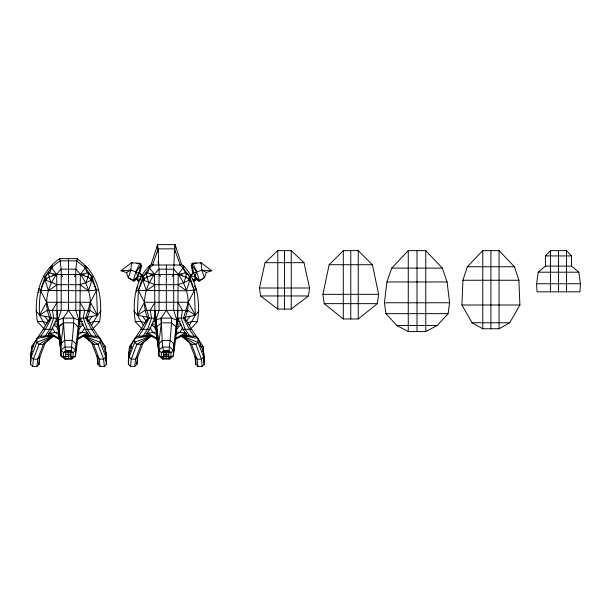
<?xml version="1.0" encoding="UTF-8"?>
<svg xmlns="http://www.w3.org/2000/svg" width="611" height="611" viewBox="0 0 611 611"><rect width="100%" height="100%" fill="white"/><g stroke="black" fill="none" stroke-linecap="round" stroke-linejoin="round"><path stroke-width="0.92" d="M174.418 250.731L175.059 244.606L157.569 244.606L158.257 250.632M173.99 265.014L174.456 248.86L158.173 248.86L158.173 249.25M461.916 305.011L462.909 280.258L467.354 266.74L482.766 250.632L499.05 250.632L514.454 266.74L518.907 280.258L519.892 305.011L509.734 322.768L499.05 328.764L482.766 328.764L472.074 322.768L461.916 305.011L519.892 305.011M89.863 336.378L85.135 329.314L79.904 318.132L80.354 274.492L86.288 266.488C99.799 280.923 102.549 302.789 99.578 321.661L93.193 328.596M187.714 336.378L182.987 329.314L177.763 318.132L178.206 274.492L184.14 266.488C197.651 280.923 200.408 302.789 197.429 321.661L191.052 328.596M68.501 258.636L68.501 310.38L63.231 318.125C64.117 330.788 59.259 343.275 61.092 356.007L64.69 358.993L71.884 358.993L75.481 356.007L78.361 334.614L79.904 310.38M88.473 321.577L87.068 318.132C94.652 301.704 88.29 281.465 75.802 269.184L77.246 258.636L59.756 258.636C39.272 272.101 33.529 298.787 37.431 321.661L44.45 329.291M154.957 310.38L158.707 343.886L158.944 356.007L162.541 358.993L169.736 358.993L173.341 356.007L176.212 334.614L177.763 310.38M185.973 320.714L184.919 318.132C192.503 301.704 186.149 281.465 173.661 269.184L174.127 264.555M580.45 283.725L579.946 291.829L537.084 291.829L536.58 283.725L538.245 272.193L545.424 266.113L571.552 266.113L578.785 272.193L580.45 283.725L536.58 283.725M30.84 359.535L30.55 364.164L32.688 366.394L36.958 366.394L39.096 364.164L39.883 356.885L45.497 342.343L53.799 335.638L39.012 336.363C32.543 343.68 30.122 354.411 30.55 364.164L31.237 352.287L32.314 351.142M31.016 356.763L31.665 346.59L43.221 329.314L49.934 318.132C42.358 301.704 48.712 281.465 61.199 269.184L59.756 258.636M128.638 360.459L128.402 364.164L130.54 366.394L134.81 366.394L136.948 364.164L137.742 356.885L143.356 342.343L151.658 335.638L136.864 336.363C130.395 343.68 127.974 354.411 128.402 364.164L129.089 352.287L130.708 350.569M128.814 357.687L129.517 346.59L141.072 329.314L147.793 318.132C140.209 301.704 146.571 281.465 159.051 269.184L158.639 265.014M39.608 356.763L39.096 364.164L39.096 360.589M137.46 356.763L136.948 364.164L136.948 362.376M30.55 359.696L31.665 346.59L33.826 346.59M128.402 359.696L129.517 346.59L131.678 346.59L131.495 348.407M32.688 366.394L33.399 359.184L39.012 344.344L53.799 335.638L43.335 336.363M130.54 366.394L131.25 359.184L136.864 344.344L151.658 335.638L141.194 336.363M136.482 270.077L133.236 280.8L136.398 278.639L137.208 278.906L134.046 281.068L128.31 277.722L130.853 270.169L131.625 262.761L140.629 263.463L141.462 265.953L139.835 273.293L142.416 275.378M36.958 366.394L37.722 359.184L43.335 344.344L45.497 342.343M134.81 366.394L135.573 359.184L141.194 344.344L143.356 342.343M142.302 329.291L135.283 321.661C132.343 301.895 135.008 277.493 151.589 264.212M384.426 302.766L386.931 281.961L391.712 268.13L408.263 250.632L425.752 250.632L442.311 268.13L447.084 281.961L449.589 302.766L448.084 313.657L437.239 325.449L425.752 331.582L408.263 331.582L396.783 325.449L385.938 313.657L384.426 302.766L449.589 302.766M155.156 314.184L156.622 334.614L158.707 350.867L158.707 343.886L161.396 322.845L161.083 318.125L166.36 310.38L166.36 265.014M90.718 280.525L90.718 279.051L87.938 277.15L88.557 272.659L80.354 274.492L56.655 274.492L52.095 275.011M188.578 280.525L188.578 279.051L185.797 277.15L186.408 272.659L178.206 274.492L154.507 274.492L149.947 275.011M377.338 303.644L378.629 294.342L372.405 264.723L358.252 250.632L343.298 250.632L329.138 264.723L322.913 294.342L324.204 303.644L343.298 318.973L358.252 318.973L377.338 303.644L324.204 303.644M308.425 295.961L309.586 288.002L303.988 262.677L291.248 250.632L277.791 250.632L265.052 262.677L259.446 288.002L260.607 295.961L277.791 309.067L291.248 309.067L308.425 295.961L260.607 295.961M157.058 247.363L157.653 244.606L151.238 264.067L152.467 265.014L180.245 265.014L181.475 264.067L175.059 244.606L175.059 246.432M141.004 277.921L137.865 280.861L136.398 278.639L139.018 273.025L140.645 265.686L139.812 263.196L136.085 271.864L137.811 276.18L137.865 280.861L138.674 281.121L140.53 279.395M157.554 251.984L158.257 248.86L152.467 265.014M61.451 354.8L61.092 356.007L63.46 356.648L70.983 356.007M45.558 325.579L39.516 315.238C38.6 295.044 41.105 272.04 60.359 260.851L76.642 260.851L85.059 267.534L92.055 276.966L92.055 279.914L88.519 290.744L40.502 290.485L38.424 289.965L39.417 288.346M179.405 264.754L182.91 267.534L189.906 276.966L189.906 279.914L186.37 290.744L138.361 290.485L136.276 289.965L137.834 286.719M71.884 358.993L70.7 358.649C71.311 345.207 73.564 331.781 73.778 318.125L68.501 310.38M169.736 358.993L168.56 358.649C169.171 345.207 171.416 331.781 171.63 318.125L166.36 310.38M192.877 273.293L191.251 265.953L192.083 263.463L192.9 263.196L201.088 262.761L211.742 270.719L206.396 272.453L201.859 270.169L192.877 273.293L190.296 275.378M43.205 276.134L44.954 276.966L44.954 279.914L57.098 284.657L79.904 284.657L85.952 282.71L88.267 276.241M153.308 264.754L149.802 267.534L142.806 276.966L142.806 279.914L154.957 284.657L177.763 284.657L183.804 282.71L186.118 276.241M206.396 272.453L204.402 277.722L199.476 280.8L198.667 281.068L195.505 278.906L194.038 281.121L192.801 279.968M50.018 268.252L50.721 266.488L52.439 265.754M196.23 270.077L196.627 271.864L194.901 276.18L194.848 280.861L194.038 281.121M48.888 320.714L49.934 318.132L57.098 318.132L56.655 274.492L50.721 266.488M146.739 320.714L147.793 318.132L154.957 318.132L154.507 274.492L148.572 266.488L150.291 265.754M46.703 277.677L44.954 279.914L40.502 290.485L46.566 302.277L51.385 318.132L45.382 329.314L40.654 336.378M144.555 277.677L142.806 279.914L138.361 290.485L137.368 315.238L143.409 325.579M49.499 273.064L51.95 267.534M147.35 273.064L149.802 267.534M47.146 336.378L51.874 329.314L57.098 318.132M144.998 336.378L149.726 329.314L154.957 318.132M78.651 330.276L80.896 326.228L83.402 325.296M84.883 327.389L82.111 332.384L78.246 334.553M91.444 325.579L97.493 315.238L101.082 310.77M176.06 331.086L178.748 326.228L181.253 325.296M182.735 327.389L179.962 332.384L175.326 334.981M189.303 325.579L195.344 315.238L198.934 310.77M57.098 302.277L52.37 310.38L53.722 318.132L49.712 329.314L44.985 336.378M154.957 302.277L150.222 310.38L151.574 318.132L147.564 329.314L142.837 336.378M138.506 336.378L143.234 329.314L149.237 318.132L144.425 302.277L138.361 290.485L142.806 276.966L141.057 276.134M90.718 279.051L92.055 277.15L88.557 272.659L88.557 274.507M88.366 321.722L92.185 316.277M188.578 279.051L189.906 277.15L186.408 272.659L186.408 274.507M186.767 320.943L190.036 316.277M74.336 276.539L75.802 274.492M172.187 276.539L173.661 274.492M132.442 263.028L131.625 262.761L120.978 270.719L130.853 270.169L136.085 271.864L140.645 265.686L141.462 265.953M46.283 279.051L49.063 277.15L56.655 274.492L48.452 272.659L44.954 277.15L46.283 279.051L46.283 280.525M144.135 279.051L146.923 277.15L154.507 274.492L146.304 272.659L142.806 277.15L144.135 279.051L144.135 280.525M64.69 358.993L70.7 358.649L73.121 356.648L73.121 352.654L75.481 350.05L79.048 320.156L75.802 310.38L75.802 269.184L61.199 269.184L61.199 310.38L57.961 320.156L58.771 334.614L60.856 350.867L58.648 334.614L57.098 310.38M39.883 356.885L37.722 359.184L33.399 359.184L31.237 356.885L36.851 342.343L36.851 338.357L53.799 335.638L43.335 344.344L39.012 344.344L36.851 342.343L53.799 335.638M137.742 356.885L135.573 359.184L131.25 359.184L129.089 356.885L134.703 342.343L134.703 338.357L151.658 335.638L141.194 344.344L136.864 344.344L134.703 342.343L151.658 335.638L149.16 336.447M545.424 266.113L545.424 255.94L550.435 250.632L566.534 250.632L571.552 255.94L571.552 266.113M106.459 359.696L105.772 352.287L100.158 338.357L97.997 336.363L83.203 335.638L91.505 342.343L97.118 356.885L97.913 364.164L100.051 366.394L104.321 366.394L106.459 364.164L105.344 346.59L93.788 329.314L87.068 318.132L79.904 318.132M204.311 359.696L203.623 352.287L198.01 338.357L195.848 336.363L181.062 335.638L189.357 342.343L194.97 356.885L195.764 364.164L197.903 366.394L202.172 366.394L204.311 364.164L203.196 346.59L191.64 329.314L184.919 318.132L177.763 318.132M133.236 280.8L137.811 276.18L141.194 276.164M79.163 320.951L81.179 318.965M88.587 311.702L89.932 310.38L97.493 315.238L96.5 290.485L92.055 276.966L93.804 276.134M177.014 320.951L179.038 318.965M186.439 311.702L187.783 310.38L195.344 315.238L194.359 290.485L189.906 276.966L191.655 276.134M158.73 344.894L158.669 343.886L162.541 340.403L170.209 340.403L174.043 343.886L174.043 350.867M65.873 352.654L73.121 352.654L70.7 350.653L65.873 350.653L63.46 352.654L63.46 356.648L65.873 358.649C65.026 345.223 64.102 331.735 63.231 318.125L73.778 318.125L79.048 320.156L79.048 324.204M176.9 324.204L176.9 320.156L171.63 318.125L161.083 318.125L155.813 320.156L158.669 343.886L158.944 356.007L161.312 356.648L170.973 356.648L170.973 352.654L168.56 350.653L163.725 350.653L161.312 352.654L161.312 356.648L163.725 358.649L168.56 358.649L170.973 356.648L173.341 356.007L173.341 350.05L176.9 320.156L173.661 310.38L173.661 269.184L159.051 269.184L159.051 310.38L155.813 320.156L155.813 324.204L155.179 314.069M191.113 275.118L193.695 273.025L192.068 265.686L192.9 263.196L196.627 271.864L199.476 280.8L196.322 278.639L193.695 273.025M57.358 315.139L58.771 326.77L58.648 334.614L58.648 326.77L63.544 322.845L63.582 323.509M63.231 318.125L57.961 320.156L58.648 326.77L63.666 322.845L73.465 322.845L78.361 326.77L78.361 334.614M158.669 350.867L156.5 334.614L156.5 326.77L161.518 322.845L171.317 322.845L176.212 326.77L176.212 334.614M57.098 284.657L48.49 290.744L44.954 279.914M154.957 284.657L146.342 290.744L142.806 279.914M198.667 281.068L204.402 277.722L201.859 270.169L201.088 262.761L200.278 263.028M77.467 338.525L87.335 332.987L78.628 331.994M175.319 338.525L185.186 332.987L186.584 333.453L175.105 339.586M77.246 339.586L87.908 333.889M130.853 270.169L126.317 272.453L128.31 277.722L134.046 281.068M85.952 282.71L92.055 279.914L96.5 290.485L90.436 302.277L85.624 318.132L91.619 329.314L96.347 336.378M183.804 282.71L189.906 279.914L194.359 290.485L188.287 302.277L183.476 318.132L189.479 329.314L194.206 336.378M70.7 350.653L68.287 351.585L65.873 350.653M168.56 350.653L166.139 351.585L163.725 350.653L162.541 347.071L161.083 318.125M89.359 323.082L93.735 321.462L99.578 321.661M187.21 323.082L191.587 321.462L197.429 321.661M59.252 331.895L48.277 333.453L59.756 339.586M157.607 339.586L146.128 333.453L157.103 331.895M191.251 265.953L192.068 265.686L196.627 271.864M195.505 278.906L196.322 278.639L194.848 280.861L192.335 278.509M162.541 358.993L163.725 358.649L163.725 350.653M98.577 289.965L88.519 290.744L79.904 284.657M87.022 317.292L97.493 315.238L90.436 302.277L46.566 302.277L39.516 315.238L49.942 317.285M184.873 317.292L195.344 315.238L188.287 302.277L144.425 302.277L137.368 315.238L147.793 317.285M192.083 263.463L196.635 263.219M37.431 321.661L43.274 321.462L47.65 323.082M135.283 321.661L141.126 321.462L145.502 323.082M545.424 255.94L571.552 255.94M265.052 262.677L303.988 262.677M329.138 264.723L372.405 264.723M467.354 266.74L514.454 266.74M391.712 268.13L442.311 268.13M538.245 272.193L578.785 272.193M462.909 280.258L518.907 280.258M386.931 281.961L447.084 281.961M259.446 288.002L309.586 288.002M322.913 294.342L378.629 294.342M89.932 310.38L47.07 310.38L39.516 315.238L35.919 310.77M187.783 310.38L144.929 310.38L137.368 315.238L133.778 310.77M385.938 313.657L448.084 313.657M55.616 321.462L58.465 321.462M79.491 321.462L82.34 321.462M153.468 321.462L156.317 321.462M177.343 321.462L180.192 321.462M55.105 321.661L57.9 321.661M79.109 321.661L81.897 321.661M152.956 321.661L155.752 321.661M176.961 321.661L179.756 321.661M472.074 322.768L509.734 322.768M54.074 324.051L58.824 324.051M78.185 324.051L82.936 324.051M151.925 324.051L155.729 324.051M176.984 324.051L180.787 324.051M396.783 325.449L437.239 325.449M53.608 325.296L56.105 326.228L57.976 326.228M78.101 326.228L80.896 326.228M151.459 325.296L153.964 326.228L155.828 326.228M175.953 326.228L178.748 326.228M156.5 326.77L156.622 334.614L155.209 315.139M43.221 329.314L51.874 329.314M85.135 329.314L93.788 329.314M141.072 329.314L149.726 329.314M182.987 329.314L191.64 329.314M146.128 333.453L147.893 333.453M103.175 346.59L105.344 346.59L105.871 354.915M163.725 352.654L168.56 352.654M65.453 354.349L70.823 354.349M163.313 354.349L168.674 354.349M61.52 356.007L61.092 356.007L60.856 343.886L58.771 326.77M158.944 356.007L159.372 356.007M163.442 356.007L168.842 356.007M190.67 276.164L194.901 276.18L199.476 280.8M136.986 263.265L140.629 263.463M201.859 270.169L211.742 270.719M191.526 336.363L181.062 335.638L191.526 344.344L197.139 359.184L197.903 366.394M93.666 336.363L83.203 335.638L93.666 344.344L99.28 359.184L100.051 366.394M176.48 331.994L185.186 332.987M182.765 275.011L178.206 274.492L185.797 277.15M84.906 275.011L80.354 274.492L87.938 277.15M70.7 356.289L73.121 356.648L75.481 356.007L75.481 350.05L71.884 347.071L64.69 347.071L61.092 350.05L63.46 352.654L65.873 351.585L70.7 351.585L73.121 352.654M136.085 271.864L139.835 273.293M120.978 270.719L127.134 272.72M183.552 336.447L181.062 335.638L195.848 344.344L201.462 359.184L202.172 366.394M85.693 336.447L83.203 335.638L97.997 344.344L103.61 359.184L104.321 366.394M182.422 265.754L184.14 266.488L181.123 264.212M84.57 265.754L86.288 266.488L86.983 268.252M156.615 334.553L152.75 332.384L149.978 327.389M147.526 332.987L157.394 338.525M58.763 334.553L54.898 332.384L52.126 327.389M49.674 332.987L59.542 338.525M177.763 284.657L186.37 290.744L196.436 289.965L194.489 285.902M61.176 344.153L58.648 326.77M139.018 273.025L142.248 275.637M77.246 258.636L86.288 266.488M189.357 342.343L191.526 344.344L195.848 344.344L198.01 342.343L198.01 338.357L181.062 335.638L198.01 342.343L203.623 356.885L204.311 364.164L203.784 355.839M91.505 342.343L93.666 344.344L97.997 344.344L100.158 342.343L100.158 338.357L83.203 335.638L100.158 342.343L105.772 356.885L106.459 364.164L105.986 356.763M153.682 318.965L156.37 321.607M55.822 318.965L58.519 321.607M202.547 351.142L203.623 352.287L203.623 356.885L201.462 359.184L197.139 359.184L194.97 356.885M104.687 351.142L105.772 352.287L105.772 356.885L103.61 359.184L99.28 359.184L97.118 356.885M188.157 277.677L189.906 279.914M90.306 277.677L92.055 279.914M159.051 274.492L160.525 276.539M61.199 274.492L62.673 276.539M142.737 316.292L146.51 321.722M44.878 316.292L48.659 321.722M199.98 345.024L201.034 346.59L203.196 346.59L203.608 353.066M189.876 336.378L185.148 329.314L181.139 318.132L182.49 310.38L177.763 302.277M92.024 336.378L87.297 329.314L83.287 318.132L84.639 310.38L79.904 302.277M153.964 326.228L156.653 331.086M56.105 326.228L58.801 331.086M182.91 267.534L185.362 273.064M85.059 267.534L87.503 273.064M174.456 250.632L174.456 248.86L180.245 265.014M146.884 277.043L148.908 282.71M49.033 277.043L51.057 282.71M174.456 248.86L175.25 252.374M175.059 244.606L175.853 248.287M136.276 289.965L136.543 291.829M38.424 289.965L38.814 292.761M146.304 272.659L146.923 277.15M48.452 272.659L49.063 277.15M158.371 261.546L158.516 262.936L158.287 261.546M195.383 358.611L195.764 364.164L195.764 359.696M97.332 355.839L97.462 357.687M97.592 359.535L97.913 364.164L97.913 359.696M57.304 314.184L57.961 324.204L57.274 313.145M60.879 344.894L60.817 343.886L64.69 340.403L72.358 340.403L76.192 343.886L76.192 350.867M161.533 325.358L161.396 322.944M158.723 265.014L158.173 248.86L158.218 251.671M566.534 250.632L566.534 291.829M558.485 250.632L558.485 291.829M550.435 250.632L550.435 291.829M499.05 250.632L499.05 328.764M490.908 250.632L490.908 328.764M482.766 250.632L482.766 328.764M425.752 250.632L425.752 331.582M417.008 250.632L417.008 331.582M408.263 250.632L408.263 331.582M358.252 250.632L358.252 318.973M350.775 250.632L350.775 318.973M343.298 250.632L343.298 318.973M291.248 250.632L291.248 309.067M284.52 250.632L284.52 309.067M277.791 250.632L277.791 309.067M166.375 352.608L166.375 354.349M166.139 350.653L166.139 358.649M158.218 261.691L158.218 263.364M68.524 352.608L68.524 354.349M68.287 350.653L68.287 358.649M173.341 350.05L170.973 352.654L168.56 351.585L163.725 351.585L161.312 352.654L158.944 350.05L162.541 347.071L169.736 347.071L173.341 350.05"/></g></svg>
